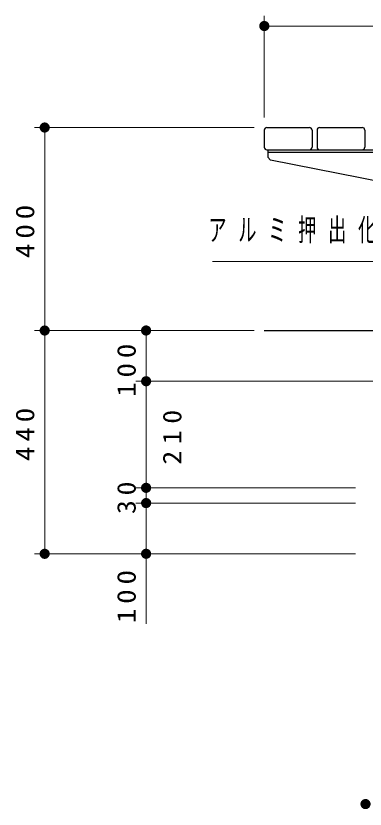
# Model space of a CAD drawing. Units: millimetres on the paper, scale 1:20. Extents: x -365 to 4, y -26 to 257.
# Drawn here: x -154.8 to -120.4, y 64.4 to 142.6 of the extents above; entities that cross this region are included whole.
import ezdxf

# ---------------------------------------------------------------- set-up
doc = ezdxf.new("R2010")
doc.units = ezdxf.units.MM
doc.layers.add('1_20', color=7, linetype='Continuous', lineweight=25)
doc.styles.add('ＭＳ ゴシック', font='')
doc.styles.get('ＭＳ ゴシック').set_extended_font_data('MS Gothic')

# ---------------------------------------------------------------- blocks, each defined once
blk = doc.blocks.new('filled_dot')
at = {"color": 0, "linetype": 'Continuous', "lineweight": -2, "const_width": 1.25}
blk.add_lwpolyline([(-0.625, 0, 1), (0.625, 0, 1)], format="xyb", close=True, dxfattribs=at)

msp = doc.modelspace()

# ---------------------------------------------------------------- linework, layer by layer
at = {"layer": '1_20', "lineweight": 13}
for p, q in [((-130.355, 132.586), (-130.355, 142.586)), ((-130.355, 141.586), (-73.655, 141.586)), ((-131.355, 131.586), (-153.005, 131.586)), ((-152.005, 111.586), (-152.005, 131.586)), ((-131.355, 111.586), (-153.005, 111.586)), ((-152.005, 89.586), (-152.005, 111.586)), ((-142.005, 106.586), (-142.005, 111.586)), ((-118.38, 106.586), (-143.005, 106.586)), ((-142.005, 96.086), (-142.005, 106.586)), ((-121.38, 96.086), (-143.005, 96.086)), ((-142.005, 94.586), (-142.005, 96.086)), ((-121.38, 94.586), (-143.005, 94.586)), ((-142.005, 82.691), (-142.005, 94.586)), ((-121.38, 89.586), (-153.005, 89.586))]:
    msp.add_line(p, q, dxfattribs=at)
at = {"layer": '1_20'}
for p, q in [((-130.355, 131.336), (-130.355, 129.636)), ((-130.105, 131.586), (-125.905, 131.586)), ((-125.655, 131.336), (-125.655, 129.636)), ((-125.155, 131.336), (-125.155, 129.636)), ((-124.905, 131.586), (-120.705, 131.586)), ((-120.455, 131.336), (-120.455, 129.636)), ((-130.105, 129.386), (-125.905, 129.386)), ((-130.005, 129.386), (-74.005, 129.386)), ((-130.005, 129.386), (-130.005, 128.661)), ((-130.005, 129.161), (-74.005, 129.161)), ((-124.905, 129.386), (-120.705, 129.386)), ((-130.005, 128.661), (-129.76, 128.363)), ((-105.655, 123.661), (-129.76, 128.363)), ((-130.355, 111.586), (-106.255, 111.586))]:
    msp.add_line(p, q, dxfattribs=at)
at = {"layer": '1_20', "lineweight": 13}
msp.add_lwpolyline([(-106.255, 113.249), (-111.448, 118.392), (-135.458, 118.392)], dxfattribs=at)
at = {"layer": '1_20'}
for centre, start, end in [((-130.105, 131.336), 90, 180), ((-125.905, 131.336), 0, 90), ((-124.905, 131.336), 90, 180), ((-120.705, 131.336), 0, 90), ((-130.105, 129.636), 179.99999, 270), ((-125.905, 129.636), 270, 0), ((-124.905, 129.636), 179.99999, 270), ((-120.705, 129.636), 270, 0)]:
    msp.add_arc(centre, 0.25, start, end, dxfattribs=at)

# ---------------------------------------------------------------- block references
at = {"layer": '1_20', "lineweight": 13, "xscale": 0.4, "yscale": 0.4}
for p in [(-130.355, 141.586), (-120.38, 64.93)]:
    msp.add_blockref('filled_dot', p, dxfattribs=at)
for p, rotation in [((-152.005, 131.586), 270), ((-152.005, 111.586), 90), ((-152.005, 111.586), 270), ((-142.005, 111.586), 270), ((-142.005, 106.586), 90), ((-142.005, 106.586), 270), ((-142.005, 96.086), 90), ((-142.005, 96.086), 270), ((-142.005, 94.586), 270), ((-152.005, 89.586), 90), ((-142.005, 89.586), 90)]:
    msp.add_blockref('filled_dot', p, dxfattribs=dict(at, rotation=rotation))

# ---------------------------------------------------------------- texts
at = {"layer": '1_20', "char_height": 1.833, "rotation": 90, "style": 'ＭＳ ゴシック'}
for s, insert, attachment_point in [('\\T1.33;\\W1.15;400', (-153.005, 121.586), 8), ('\\T1.33;\\W1.15;100', (-143.005, 107.907), 8), ('\\T1.33;\\W1.15;440', (-153.005, 101.586), 8), ('\\T1.47;\\W1.1;210', (-138.505, 98.368), 7), ('\\T1.34;\\W1.1;30', (-143.005, 95.336), 8), ('\\T1.33;\\W1.15;100', (-143.005, 85.608), 8)]:
    msp.add_mtext(s, dxfattribs=dict(at, insert=insert, attachment_point=attachment_point))
at = {"layer": '1_20', "insert": (-135.875, 121.392), "char_height": 2.199, "attachment_point": 4, "style": 'ＭＳ ゴシック'}
msp.add_mtext('\\T1.64;\\W0.6;アルミ押出化粧材', dxfattribs=at)

doc.saveas('drawing.dxf')
